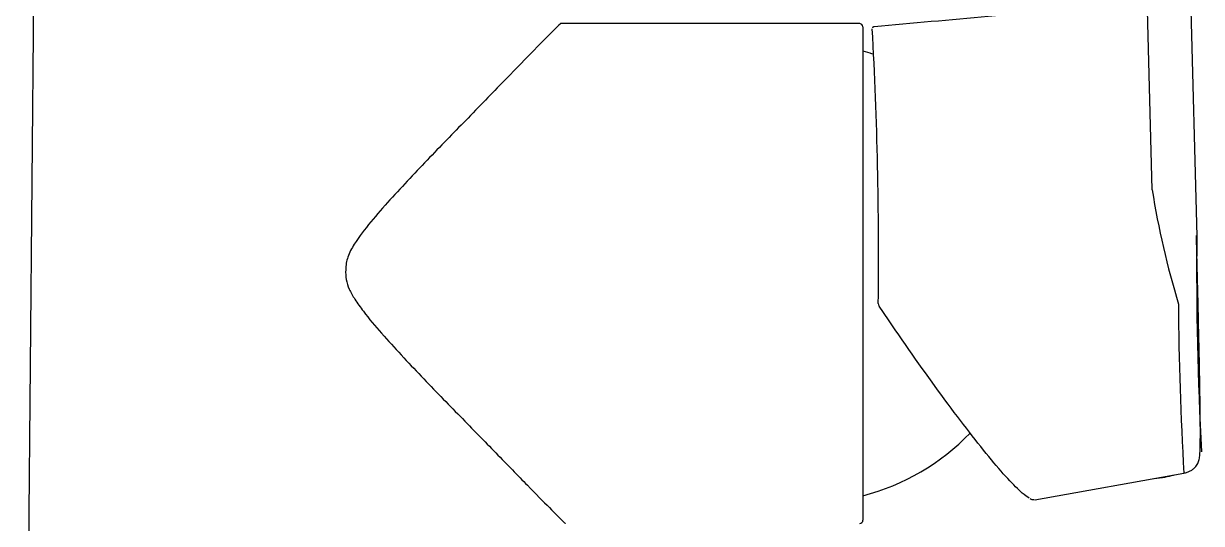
# Model space of a CAD drawing. Header units: millimetres. Extents: x 1617 to 5774, y 11446 to 13973.
# Drawn here: x 3287.1 to 3398, y 13247.4 to 13294.4 of the extents above; entities that cross this region are included whole.
import ezdxf

# ---------------------------------------------------------------- set-up
doc = ezdxf.new("R2010")
doc.units = ezdxf.units.MM
doc.layers.get('0').update_dxf_attribs({"color": 250})

# ---------------------------------------------------------------- blocks, each defined once
blk = doc.blocks.new('7')
at = {"linetype": 'Continuous'}
for p, q in [((3288.44, 13343.32), (3287.09, 13190.93)), ((3395.77, 13340.21), (3397.51, 13274.45)), ((3393.32, 13278.79), (3391.85, 13334.01)), ((3365.79, 13294.43), (3337.63, 13294.43)), ((3366.09, 13294.13), (3366.09, 13247.73)), ((3368.49, 13266.57), (3367.61, 13267.86)), ((3382.28, 13249.65), (3396.3, 13252.16))]:
    blk.add_line(p, q, dxfattribs=at)
for centre, radius, start, end in [((2748.23, 20191.41), 6924.96, 275.127699, 275.306114), ((3365.79, 13294.13), 0.3, 359.9716, 98.424), ((2980.8, 13272.68), 386.76, 359.3246, 3.1525), ((3004.54, 13272.69), 363.25, 3.388, 3.3881), ((3360.64, 13270.93), 21.6, 72.8793, 75.3511), ((3467.97, 13290.43), 75.55, 188.8587, 197.2228), ((3720.34, 13271.37), 322.84, 179.4543, 183.0542), ((3368.02, 13268.13), 0.486, 181.4495, 213.9826), ((3704.13, 13270.2), 308.36, 180.3985, 183.3544), ((3360.64, 13270.93), 21.6, 284.6237, 316.016), ((3382.17, 13250.28), 0.613, 235.5059, 272.8947), ((3365.79, 13247.73), 0.3, 270.5825, 0.0174)]:
    blk.add_arc(centre, radius, start, end, dxfattribs=at)
blk.add_ellipse((3392.46, 13252.16), major_axis=(3.35, 0.15), ratio=0.173484, start_param=-1.274623, end_param=-0.563378, dxfattribs=at)
for points, knots in [([(3337.63, 13294.43), (3337.63, 13294.43), (3337.17, 13293.99), (3335.32, 13292.12), (3332.5, 13289.23), (3329.11, 13285.74), (3325.93, 13282.5), (3323.45, 13279.88), (3321.57, 13277.88), (3319.78, 13275.84), (3318.4, 13274.07), (3317.66, 13272.73), (3317.44, 13271.9), (3317.39, 13271.18), (3317.42, 13270.35), (3317.73, 13269.41), (3318.31, 13268.42), (3319.31, 13267.02), (3320.8, 13265.27), (3322.64, 13263.25), (3325.14, 13260.61), (3328.21, 13257.47), (3331.64, 13253.97), (3334.52, 13251), (3336.72, 13248.76), (3337.86, 13247.63), (3338.07, 13247.43), (3338.07, 13247.43)], [0, 0, 0, 0, 0.0312457, 0.0651095, 0.0978593, 0.1346334, 0.1679039, 0.1844507, 0.2009716, 0.2172253, 0.2325444, 0.2403426, 0.243806, 0.2474779, 0.2527617, 0.2582168, 0.2644923, 0.2726818, 0.2884774, 0.3048283, 0.3213933, 0.3542969, 0.3870027, 0.4204227, 0.4505185, 0.4809994, 0.5000499, 0.5000499, 0.5000499, 0.5000499]), ([(3367.15, 13294.14), (3367.14, 13294.14), (3367.11, 13294.14), (3367.05, 13294.11), (3367.01, 13294.07), (3367, 13294.04), (3366.99, 13294.03), (3366.99, 13294.03)], [0, 0, 0, 0, 0.127417, 0.412215, 0.661766, 0.913011, 1, 1, 1, 1]), ([(3396.28, 13252.16), (3396.41, 13252.18), (3396.62, 13252.23), (3396.92, 13252.37), (3397.17, 13252.53), (3397.44, 13252.78), (3397.64, 13253.11), (3397.77, 13253.49), (3397.81, 13253.9), (3397.83, 13254.49), (3397.85, 13255.3), (3397.85, 13256.36), (3397.84, 13257.67), (3397.82, 13259.08), (3397.8, 13260.49), (3397.77, 13261.85), (3397.75, 13263.35), (3397.71, 13264.97), (3397.67, 13266.71), (3397.63, 13268.56), (3397.58, 13270.48), (3397.53, 13272.52), (3397.5, 13273.76), (3397.48, 13274.51)], [0, 0, 0, 0, 0.011098, 0.022141, 0.033861, 0.046848, 0.078073, 0.117811, 0.166979, 0.222768, 0.282597, 0.346441, 0.41424, 0.485921, 0.535867, 0.587551, 0.641032, 0.696351, 0.753515, 0.812497, 0.873257, 0.935756, 1, 1, 1, 1]), ([(3381.75, 13249.82), (3381.57, 13249.91), (3381.35, 13250.07), (3380.71, 13250.61), (3380.25, 13251.07), (3379.18, 13252.23), (3378.59, 13252.92), (3377.28, 13254.51), (3376.57, 13255.41), (3375.09, 13257.34), (3374.31, 13258.37), (3371.9, 13261.66), (3370.22, 13264.04), (3368.49, 13266.57)], [0.5823986, 0.5823986, 0.5823986, 0.5823986, 0.625, 0.625, 0.6875, 0.6875, 0.75, 0.75, 0.8125, 0.8125, 0.875, 0.875, 1, 1, 1, 1])]:
    blk.add_open_spline(points, degree=3, knots=knots, dxfattribs=at)
blk.add_open_spline([(3382.28, 13249.65), (3382.28, 13249.65), (3382.29, 13249.65), (3382.29, 13249.65)], degree=3, dxfattribs=at)

msp = doc.modelspace()

# ---------------------------------------------------------------- block references
msp.add_blockref('7', (0, 0))

doc.saveas('drawing.dxf')
